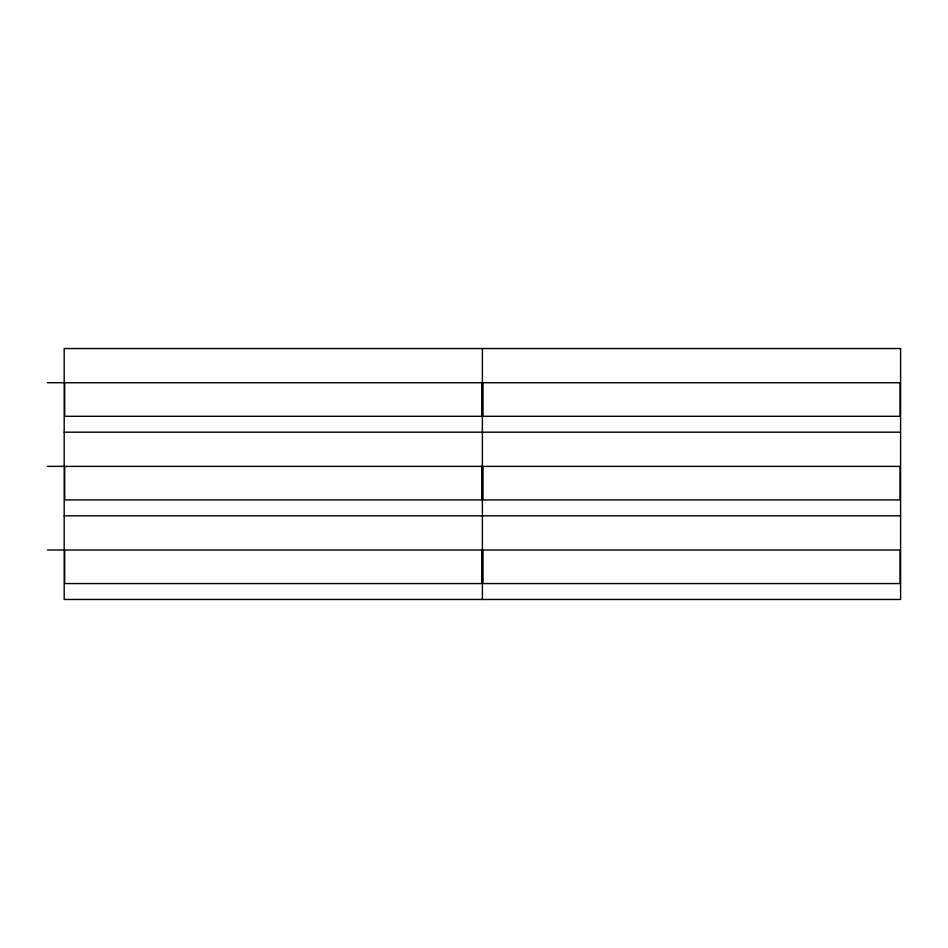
<?xml version="1.0" encoding="UTF-8"?>
<svg xmlns="http://www.w3.org/2000/svg" width="948" height="948" viewBox="0 0 948 948"><rect width="100%" height="100%" fill="white"/><g stroke="black" fill="none" stroke-linecap="round" stroke-linejoin="round"><path stroke-width="1.42" d="M47.4 382.719L64.18 382.719M64.18 432.181L900.6 432.181M47.4 466.357L64.18 466.357M64.18 515.819L900.6 515.819M47.4 550.006L64.18 550.006M482.39 348.532L482.39 599.468M900.6 348.532L64.18 348.532L64.18 599.468L900.6 599.468L900.6 348.532M481.857 382.743L64.713 382.743L64.713 416.291L481.857 416.291L481.857 382.743M900.067 382.743L482.923 382.743L482.923 416.291L900.067 416.291L900.067 382.743M481.857 466.392L64.713 466.392L64.713 499.928L481.857 499.928L481.857 466.392M900.067 466.392L482.923 466.392L482.923 499.928L900.067 499.928L900.067 466.392M481.857 550.03L64.713 550.03L64.713 583.565L481.857 583.565L481.857 550.03M900.067 550.03L482.923 550.03L482.923 583.565L900.067 583.565L900.067 550.03"/></g></svg>
